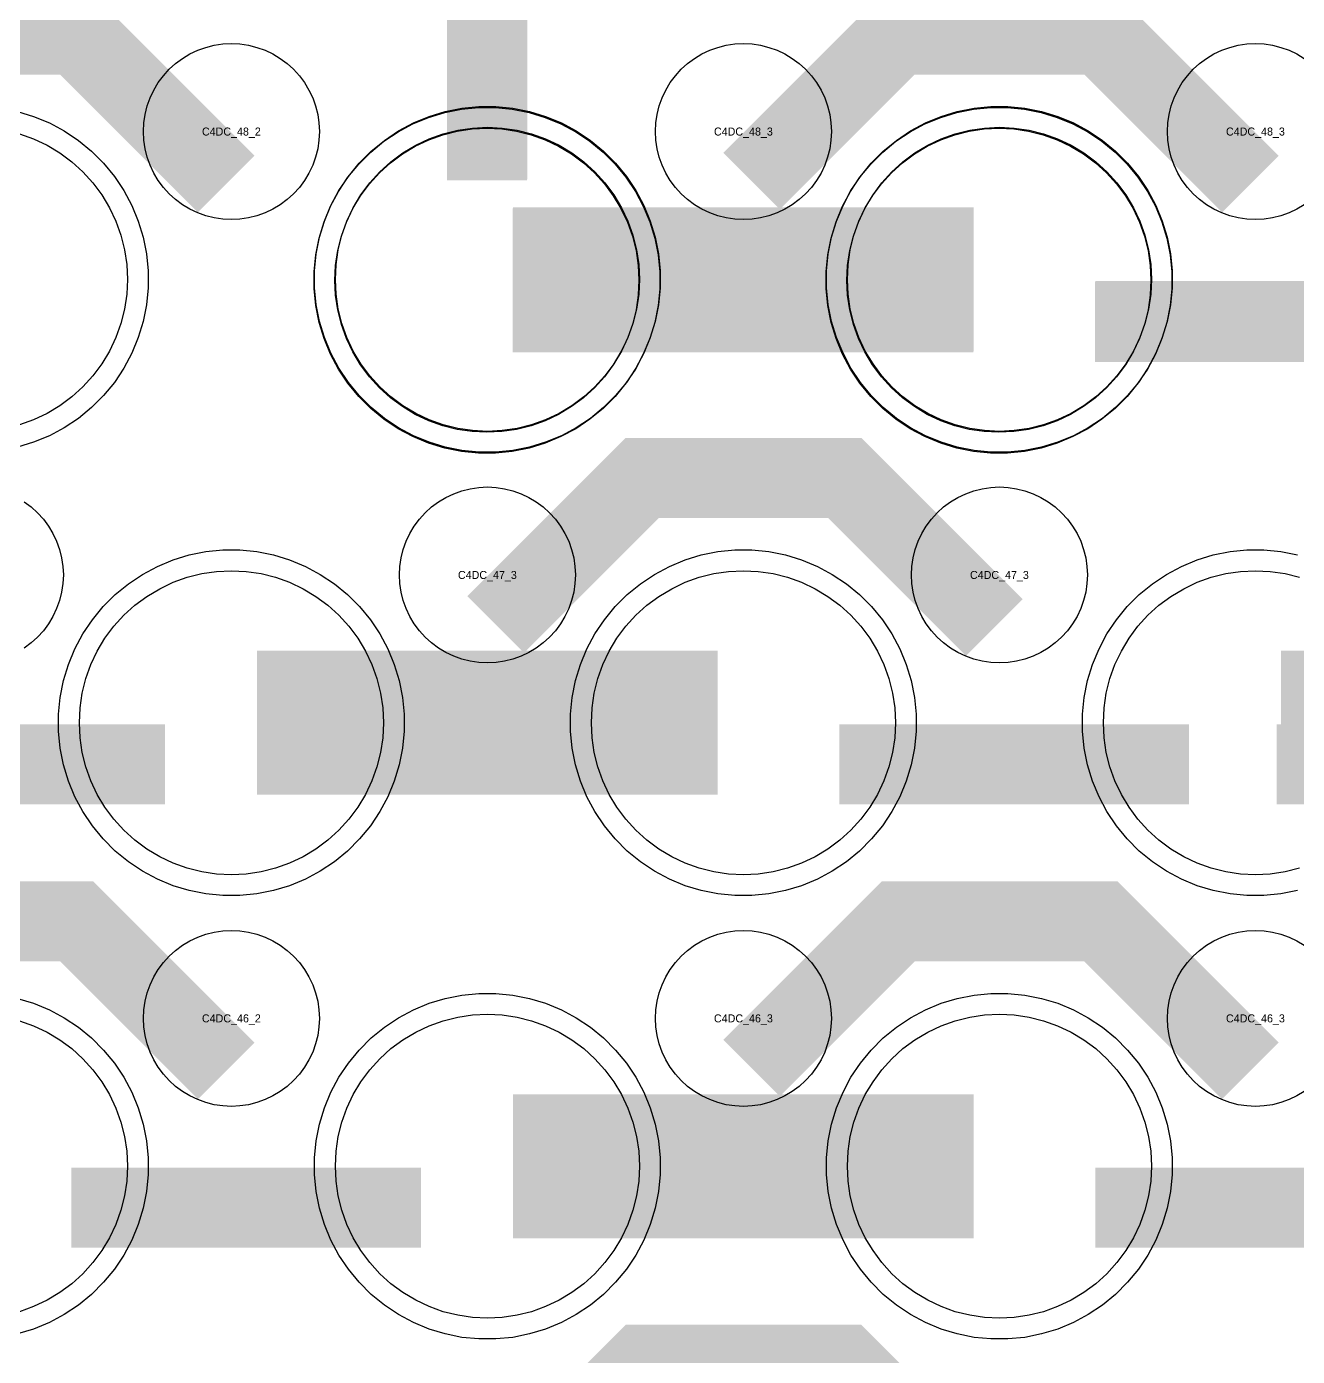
# Model space of a CAD drawing. Extents: x -11880 to 11880, y -14992 to 14992.
# Drawn here: x -11184 to -10786.9, y -8525.1 to -8109.5 of the extents above; entities that cross this region are included whole.
import ezdxf
from ezdxf.enums import TextEntityAlignment as Align

# ---------------------------------------------------------------- set-up
doc = ezdxf.new("R2010")
doc.units = 0
doc.header["$MEASUREMENT"] = 0
for name, color, linetype in [('GDS_775_DT_237', 138, 'CONTINUOUS'), ('RDL1_FS', 34, 'CONTINUOUS'), ('RDL_BS', 160, 'CONTINUOUS')]:
    doc.layers.add(name, color=color, linetype=linetype)

msp = doc.modelspace()

# ---------------------------------------------------------------- linework, layer by layer
at = {"layer": 'RDL1_FS'}
for points in [[(-11186.209, -8143.026), (-11181.819, -8144.598), (-11177.605, -8146.59), (-11173.605, -8148.988), (-11169.86, -8151.766), (-11166.406, -8154.896), (-11163.276, -8158.35), (-11160.498, -8162.095), (-11158.1, -8166.095), (-11156.108, -8170.309), (-11154.536, -8174.699), (-11153.404, -8179.222), (-11152.72, -8183.833), (-11152.491, -8188.49), (-11152.72, -8193.147), (-11153.404, -8197.758), (-11154.536, -8202.281), (-11156.108, -8206.671), (-11158.1, -8210.885), (-11160.498, -8214.885), (-11163.276, -8218.63), (-11166.406, -8222.084), (-11169.86, -8225.214), (-11173.605, -8227.992), (-11177.605, -8230.39), (-11181.819, -8232.382), (-11186.209, -8233.954)], [(-10786.209, -8372.519), (-10790.732, -8373.651), (-10795.343, -8374.335), (-10800, -8374.564), (-10804.657, -8374.335), (-10809.268, -8373.651), (-10813.791, -8372.519), (-10818.181, -8370.947), (-10822.395, -8368.955), (-10826.395, -8366.557), (-10830.14, -8363.779), (-10833.594, -8360.649), (-10836.724, -8357.195), (-10839.502, -8353.45), (-10841.9, -8349.45), (-10843.892, -8345.236), (-10845.464, -8340.846), (-10846.596, -8336.323), (-10847.28, -8331.712), (-10847.509, -8327.055), (-10847.28, -8322.398), (-10846.596, -8317.787), (-10845.464, -8313.264), (-10843.892, -8308.874), (-10841.9, -8304.66), (-10839.502, -8300.66), (-10836.724, -8296.915), (-10833.594, -8293.461), (-10830.14, -8290.331), (-10826.395, -8287.553), (-10822.395, -8285.155), (-10818.181, -8283.163), (-10813.791, -8281.591), (-10809.268, -8280.459), (-10804.657, -8279.775), (-10800, -8279.546), (-10795.343, -8279.775), (-10790.732, -8280.459), (-10786.209, -8281.591)], [(-11186.209, -8420.151), (-11181.819, -8421.723), (-11177.605, -8423.715), (-11173.605, -8426.113), (-11169.86, -8428.891), (-11166.406, -8432.021), (-11163.276, -8435.475), (-11160.498, -8439.22), (-11158.1, -8443.22), (-11156.108, -8447.434), (-11154.536, -8451.824), (-11153.404, -8456.347), (-11152.72, -8460.958), (-11152.491, -8465.615), (-11152.72, -8470.272), (-11153.404, -8474.883), (-11154.536, -8479.406), (-11156.108, -8483.796), (-11158.1, -8488.01), (-11160.498, -8492.01), (-11163.276, -8495.755), (-11166.406, -8499.209), (-11169.86, -8502.339), (-11173.605, -8505.117), (-11177.605, -8507.515), (-11181.819, -8509.507), (-11186.209, -8511.079)]]:
    msp.add_lwpolyline(points, dxfattribs=at)
at = {"layer": 'RDL1_FS', "color": 241, "true_color": 0xf7abae}
for points in [[(-11040.149, -8236.281), (-11044.806, -8236.052), (-11049.417, -8235.368), (-11053.94, -8234.236), (-11058.33, -8232.664), (-11062.544, -8230.672), (-11066.544, -8228.274), (-11070.289, -8225.496), (-11073.743, -8222.366), (-11076.873, -8218.912), (-11079.651, -8215.167), (-11082.049, -8211.167), (-11084.041, -8206.953), (-11085.613, -8202.563), (-11086.745, -8198.04), (-11087.429, -8193.429), (-11087.658, -8188.772), (-11087.429, -8184.115), (-11086.745, -8179.504), (-11085.613, -8174.981), (-11084.041, -8170.591), (-11082.049, -8166.377), (-11079.651, -8162.377), (-11076.873, -8158.632), (-11073.743, -8155.178), (-11070.289, -8152.048), (-11066.544, -8149.27), (-11062.544, -8146.872), (-11058.33, -8144.88), (-11053.94, -8143.308), (-11049.417, -8142.176), (-11044.806, -8141.492), (-11040.149, -8141.263), (-11035.492, -8141.492), (-11030.881, -8142.176), (-11026.358, -8143.308), (-11021.968, -8144.88), (-11017.754, -8146.872), (-11013.754, -8149.27), (-11010.009, -8152.048), (-11006.555, -8155.178), (-11003.425, -8158.632), (-11000.647, -8162.377), (-10998.249, -8166.377), (-10996.257, -8170.591), (-10994.685, -8174.981), (-10993.553, -8179.504), (-10992.869, -8184.115), (-10992.64, -8188.772), (-10992.869, -8193.429), (-10993.553, -8198.04), (-10994.685, -8202.563), (-10996.257, -8206.953), (-10998.249, -8211.167), (-11000.647, -8215.167), (-11003.425, -8218.912), (-11006.555, -8222.366), (-11010.009, -8225.496), (-11013.754, -8228.274), (-11017.754, -8230.672), (-11021.968, -8232.664), (-11026.358, -8234.236), (-11030.881, -8235.368), (-11035.492, -8236.052)], [(-10880.149, -8236.281), (-10884.806, -8236.052), (-10889.417, -8235.368), (-10893.94, -8234.236), (-10898.33, -8232.664), (-10902.544, -8230.672), (-10906.544, -8228.274), (-10910.289, -8225.496), (-10913.743, -8222.366), (-10916.873, -8218.912), (-10919.651, -8215.167), (-10922.049, -8211.167), (-10924.041, -8206.953), (-10925.613, -8202.563), (-10926.745, -8198.04), (-10927.429, -8193.429), (-10927.658, -8188.772), (-10927.429, -8184.115), (-10926.745, -8179.504), (-10925.613, -8174.981), (-10924.041, -8170.591), (-10922.049, -8166.377), (-10919.651, -8162.377), (-10916.873, -8158.632), (-10913.743, -8155.178), (-10910.289, -8152.048), (-10906.544, -8149.27), (-10902.544, -8146.872), (-10898.33, -8144.88), (-10893.94, -8143.308), (-10889.417, -8142.176), (-10884.806, -8141.492), (-10880.149, -8141.263), (-10875.492, -8141.492), (-10870.881, -8142.176), (-10866.358, -8143.308), (-10861.968, -8144.88), (-10857.754, -8146.872), (-10853.754, -8149.27), (-10850.009, -8152.048), (-10846.555, -8155.178), (-10843.425, -8158.632), (-10840.647, -8162.377), (-10838.249, -8166.377), (-10836.257, -8170.591), (-10834.685, -8174.981), (-10833.553, -8179.504), (-10832.869, -8184.115), (-10832.64, -8188.772), (-10832.869, -8193.429), (-10833.553, -8198.04), (-10834.685, -8202.563), (-10836.257, -8206.953), (-10838.249, -8211.167), (-10840.647, -8215.167), (-10843.425, -8218.912), (-10846.555, -8222.366), (-10850.009, -8225.496), (-10853.754, -8228.274), (-10857.754, -8230.672), (-10861.968, -8232.664), (-10866.358, -8234.236), (-10870.881, -8235.368), (-10875.492, -8236.052)]]:
    msp.add_lwpolyline(points, close=True, dxfattribs=at)
at = {"layer": 'RDL1_FS'}
for points in [[(-11040, -8235.999), (-11044.657, -8235.77), (-11049.268, -8235.086), (-11053.791, -8233.954), (-11058.181, -8232.382), (-11062.395, -8230.39), (-11066.395, -8227.992), (-11070.14, -8225.214), (-11073.594, -8222.084), (-11076.724, -8218.63), (-11079.502, -8214.885), (-11081.9, -8210.885), (-11083.892, -8206.671), (-11085.464, -8202.281), (-11086.596, -8197.758), (-11087.28, -8193.147), (-11087.509, -8188.49), (-11087.28, -8183.833), (-11086.596, -8179.222), (-11085.464, -8174.699), (-11083.892, -8170.309), (-11081.9, -8166.095), (-11079.502, -8162.095), (-11076.724, -8158.35), (-11073.594, -8154.896), (-11070.14, -8151.766), (-11066.395, -8148.988), (-11062.395, -8146.59), (-11058.181, -8144.598), (-11053.791, -8143.026), (-11049.268, -8141.894), (-11044.657, -8141.21), (-11040, -8140.981), (-11035.343, -8141.21), (-11030.732, -8141.894), (-11026.209, -8143.026), (-11021.819, -8144.598), (-11017.605, -8146.59), (-11013.605, -8148.988), (-11009.86, -8151.766), (-11006.406, -8154.896), (-11003.276, -8158.35), (-11000.498, -8162.095), (-10998.1, -8166.095), (-10996.108, -8170.309), (-10994.536, -8174.699), (-10993.404, -8179.222), (-10992.72, -8183.833), (-10992.491, -8188.49), (-10992.72, -8193.147), (-10993.404, -8197.758), (-10994.536, -8202.281), (-10996.108, -8206.671), (-10998.1, -8210.885), (-11000.498, -8214.885), (-11003.276, -8218.63), (-11006.406, -8222.084), (-11009.86, -8225.214), (-11013.605, -8227.992), (-11017.605, -8230.39), (-11021.819, -8232.382), (-11026.209, -8233.954), (-11030.732, -8235.086), (-11035.343, -8235.77)], [(-10880, -8235.999), (-10884.657, -8235.77), (-10889.268, -8235.086), (-10893.791, -8233.954), (-10898.181, -8232.382), (-10902.395, -8230.39), (-10906.395, -8227.992), (-10910.14, -8225.214), (-10913.594, -8222.084), (-10916.724, -8218.63), (-10919.502, -8214.885), (-10921.9, -8210.885), (-10923.892, -8206.671), (-10925.464, -8202.281), (-10926.596, -8197.758), (-10927.28, -8193.147), (-10927.509, -8188.49), (-10927.28, -8183.833), (-10926.596, -8179.222), (-10925.464, -8174.699), (-10923.892, -8170.309), (-10921.9, -8166.095), (-10919.502, -8162.095), (-10916.724, -8158.35), (-10913.594, -8154.896), (-10910.14, -8151.766), (-10906.395, -8148.988), (-10902.395, -8146.59), (-10898.181, -8144.598), (-10893.791, -8143.026), (-10889.268, -8141.894), (-10884.657, -8141.21), (-10880, -8140.981), (-10875.343, -8141.21), (-10870.732, -8141.894), (-10866.209, -8143.026), (-10861.819, -8144.598), (-10857.605, -8146.59), (-10853.605, -8148.988), (-10849.86, -8151.766), (-10846.406, -8154.896), (-10843.276, -8158.35), (-10840.498, -8162.095), (-10838.1, -8166.095), (-10836.108, -8170.309), (-10834.536, -8174.699), (-10833.404, -8179.222), (-10832.72, -8183.833), (-10832.491, -8188.49), (-10832.72, -8193.147), (-10833.404, -8197.758), (-10834.536, -8202.281), (-10836.108, -8206.671), (-10838.1, -8210.885), (-10840.498, -8214.885), (-10843.276, -8218.63), (-10846.406, -8222.084), (-10849.86, -8225.214), (-10853.605, -8227.992), (-10857.605, -8230.39), (-10861.819, -8232.382), (-10866.209, -8233.954), (-10870.732, -8235.086), (-10875.343, -8235.77)], [(-11120, -8374.564), (-11124.657, -8374.335), (-11129.268, -8373.651), (-11133.791, -8372.519), (-11138.181, -8370.947), (-11142.395, -8368.955), (-11146.395, -8366.557), (-11150.14, -8363.779), (-11153.594, -8360.649), (-11156.724, -8357.195), (-11159.502, -8353.45), (-11161.9, -8349.45), (-11163.892, -8345.236), (-11165.464, -8340.846), (-11166.596, -8336.323), (-11167.28, -8331.712), (-11167.509, -8327.055), (-11167.28, -8322.398), (-11166.596, -8317.787), (-11165.464, -8313.264), (-11163.892, -8308.874), (-11161.9, -8304.66), (-11159.502, -8300.66), (-11156.724, -8296.915), (-11153.594, -8293.461), (-11150.14, -8290.331), (-11146.395, -8287.553), (-11142.395, -8285.155), (-11138.181, -8283.163), (-11133.791, -8281.591), (-11129.268, -8280.459), (-11124.657, -8279.775), (-11120, -8279.546), (-11115.343, -8279.775), (-11110.732, -8280.459), (-11106.209, -8281.591), (-11101.819, -8283.163), (-11097.605, -8285.155), (-11093.605, -8287.553), (-11089.86, -8290.331), (-11086.406, -8293.461), (-11083.276, -8296.915), (-11080.498, -8300.66), (-11078.1, -8304.66), (-11076.108, -8308.874), (-11074.536, -8313.264), (-11073.404, -8317.787), (-11072.72, -8322.398), (-11072.491, -8327.055), (-11072.72, -8331.712), (-11073.404, -8336.323), (-11074.536, -8340.846), (-11076.108, -8345.236), (-11078.1, -8349.45), (-11080.498, -8353.45), (-11083.276, -8357.195), (-11086.406, -8360.649), (-11089.86, -8363.779), (-11093.605, -8366.557), (-11097.605, -8368.955), (-11101.819, -8370.947), (-11106.209, -8372.519), (-11110.732, -8373.651), (-11115.343, -8374.335)], [(-10960, -8374.564), (-10964.657, -8374.335), (-10969.268, -8373.651), (-10973.791, -8372.519), (-10978.181, -8370.947), (-10982.395, -8368.955), (-10986.395, -8366.557), (-10990.14, -8363.779), (-10993.594, -8360.649), (-10996.724, -8357.195), (-10999.502, -8353.45), (-11001.9, -8349.45), (-11003.892, -8345.236), (-11005.464, -8340.846), (-11006.596, -8336.323), (-11007.28, -8331.712), (-11007.509, -8327.055), (-11007.28, -8322.398), (-11006.596, -8317.787), (-11005.464, -8313.264), (-11003.892, -8308.874), (-11001.9, -8304.66), (-10999.502, -8300.66), (-10996.724, -8296.915), (-10993.594, -8293.461), (-10990.14, -8290.331), (-10986.395, -8287.553), (-10982.395, -8285.155), (-10978.181, -8283.163), (-10973.791, -8281.591), (-10969.268, -8280.459), (-10964.657, -8279.775), (-10960, -8279.546), (-10955.343, -8279.775), (-10950.732, -8280.459), (-10946.209, -8281.591), (-10941.819, -8283.163), (-10937.605, -8285.155), (-10933.605, -8287.553), (-10929.86, -8290.331), (-10926.406, -8293.461), (-10923.276, -8296.915), (-10920.498, -8300.66), (-10918.1, -8304.66), (-10916.108, -8308.874), (-10914.536, -8313.264), (-10913.404, -8317.787), (-10912.72, -8322.398), (-10912.491, -8327.055), (-10912.72, -8331.712), (-10913.404, -8336.323), (-10914.536, -8340.846), (-10916.108, -8345.236), (-10918.1, -8349.45), (-10920.498, -8353.45), (-10923.276, -8357.195), (-10926.406, -8360.649), (-10929.86, -8363.779), (-10933.605, -8366.557), (-10937.605, -8368.955), (-10941.819, -8370.947), (-10946.209, -8372.519), (-10950.732, -8373.651), (-10955.343, -8374.335)], [(-11040, -8513.124), (-11044.657, -8512.895), (-11049.268, -8512.211), (-11053.791, -8511.079), (-11058.181, -8509.507), (-11062.395, -8507.515), (-11066.395, -8505.117), (-11070.14, -8502.339), (-11073.594, -8499.209), (-11076.724, -8495.755), (-11079.502, -8492.01), (-11081.9, -8488.01), (-11083.892, -8483.796), (-11085.464, -8479.406), (-11086.596, -8474.883), (-11087.28, -8470.272), (-11087.509, -8465.615), (-11087.28, -8460.958), (-11086.596, -8456.347), (-11085.464, -8451.824), (-11083.892, -8447.434), (-11081.9, -8443.22), (-11079.502, -8439.22), (-11076.724, -8435.475), (-11073.594, -8432.021), (-11070.14, -8428.891), (-11066.395, -8426.113), (-11062.395, -8423.715), (-11058.181, -8421.723), (-11053.791, -8420.151), (-11049.268, -8419.019), (-11044.657, -8418.335), (-11040, -8418.106), (-11035.343, -8418.335), (-11030.732, -8419.019), (-11026.209, -8420.151), (-11021.819, -8421.723), (-11017.605, -8423.715), (-11013.605, -8426.113), (-11009.86, -8428.891), (-11006.406, -8432.021), (-11003.276, -8435.475), (-11000.498, -8439.22), (-10998.1, -8443.22), (-10996.108, -8447.434), (-10994.536, -8451.824), (-10993.404, -8456.347), (-10992.72, -8460.958), (-10992.491, -8465.615), (-10992.72, -8470.272), (-10993.404, -8474.883), (-10994.536, -8479.406), (-10996.108, -8483.796), (-10998.1, -8488.01), (-11000.498, -8492.01), (-11003.276, -8495.755), (-11006.406, -8499.209), (-11009.86, -8502.339), (-11013.605, -8505.117), (-11017.605, -8507.515), (-11021.819, -8509.507), (-11026.209, -8511.079), (-11030.732, -8512.211), (-11035.343, -8512.895)], [(-10880, -8513.124), (-10884.657, -8512.895), (-10889.268, -8512.211), (-10893.791, -8511.079), (-10898.181, -8509.507), (-10902.395, -8507.515), (-10906.395, -8505.117), (-10910.14, -8502.339), (-10913.594, -8499.209), (-10916.724, -8495.755), (-10919.502, -8492.01), (-10921.9, -8488.01), (-10923.892, -8483.796), (-10925.464, -8479.406), (-10926.596, -8474.883), (-10927.28, -8470.272), (-10927.509, -8465.615), (-10927.28, -8460.958), (-10926.596, -8456.347), (-10925.464, -8451.824), (-10923.892, -8447.434), (-10921.9, -8443.22), (-10919.502, -8439.22), (-10916.724, -8435.475), (-10913.594, -8432.021), (-10910.14, -8428.891), (-10906.395, -8426.113), (-10902.395, -8423.715), (-10898.181, -8421.723), (-10893.791, -8420.151), (-10889.268, -8419.019), (-10884.657, -8418.335), (-10880, -8418.106), (-10875.343, -8418.335), (-10870.732, -8419.019), (-10866.209, -8420.151), (-10861.819, -8421.723), (-10857.605, -8423.715), (-10853.605, -8426.113), (-10849.86, -8428.891), (-10846.406, -8432.021), (-10843.276, -8435.475), (-10840.498, -8439.22), (-10838.1, -8443.22), (-10836.108, -8447.434), (-10834.536, -8451.824), (-10833.404, -8456.347), (-10832.72, -8460.958), (-10832.491, -8465.615), (-10832.72, -8470.272), (-10833.404, -8474.883), (-10834.536, -8479.406), (-10836.108, -8483.796), (-10838.1, -8488.01), (-10840.498, -8492.01), (-10843.276, -8495.755), (-10846.406, -8499.209), (-10849.86, -8502.339), (-10853.605, -8505.117), (-10857.605, -8507.515), (-10861.819, -8509.507), (-10866.209, -8511.079), (-10870.732, -8512.211), (-10875.343, -8512.895)]]:
    msp.add_lwpolyline(points, close=True, dxfattribs=at)
at = {"layer": 'RDL1_FS', "color": 241, "true_color": 0xf7abae}
for points in [[(-11032.147, -8188.772, 45, 45, 0), (-10960.147, -8188.772, 45, 45, 0)], [(-10960.147, -8188.772, 45, 45, 0), (-10888.147, -8188.772, 45, 45, 0)]]:
    msp.add_lwpolyline(points, format="xyseb", dxfattribs=at)
at = {"layer": 'RDL1_FS'}
for points in [[(-11031.998, -8188.49, 45, 45, 0), (-10959.998, -8188.49, 45, 45, 0)], [(-10959.998, -8188.49, 45, 45, 0), (-10887.998, -8188.49, 45, 45, 0)], [(-11111.998, -8327.055, 45, 45, 0), (-11039.998, -8327.055, 45, 45, 0)], [(-11039.998, -8327.055, 45, 45, 0), (-10967.998, -8327.055, 45, 45, 0)], [(-10791.998, -8327.055, 45, 45, 0), (-10719.998, -8327.055, 45, 45, 0)], [(-11031.998, -8465.615, 45, 45, 0), (-10959.998, -8465.615, 45, 45, 0)], [(-10959.998, -8465.615, 45, 45, 0), (-10887.998, -8465.615, 45, 45, 0)]]:
    msp.add_lwpolyline(points, format="xyseb", dxfattribs=at)
at = {"layer": 'RDL_BS', "color": 241, "true_color": 0xf7abae}
for points in [[(-11040.149, -8157.507, 25, 25, 0), (-11040.149, -8050.73, 25, 25, 0)], [(-11040.149, -8157.507, 25, 25, 0), (-11040.149, -8050.73, 25, 25, 0)], [(-10850.133, -8201.785, 25, 25, 0), (-10740.868, -8201.785, 25, 25, 0)]]:
    msp.add_lwpolyline(points, format="xyseb", dxfattribs=at)
at = {"layer": 'RDL_BS'}
for points in [[(-11040, -8157.225, 25, 25, 0), (-11040, -8050.448, 25, 25, 0)], [(-11040, -8157.225, 25, 25, 0), (-11040, -8050.448, 25, 25, 0)], [(-11121.599, -8158.703, 25, 25, 0), (-11168.313, -8111.989, 25, 25, 0), (-11198.071, -8111.989, 25, 25, 0)], [(-10957.438, -8157.804, 25, 25, 0), (-10911.623, -8111.989, 25, 25, 0), (-10878.07, -8111.989, 25, 25, 0)], [(-10801.599, -8158.703, 25, 25, 0), (-10848.313, -8111.989, 25, 25, 0), (-10878.071, -8111.989, 25, 25, 0)], [(-10849.984, -8201.503, 25, 25, 0), (-10740.719, -8201.503, 25, 25, 0)], [(-11037.438, -8296.369, 25, 25, 0), (-10991.623, -8250.554, 25, 25, 0), (-10958.07, -8250.554, 25, 25, 0)], [(-10881.599, -8297.268, 25, 25, 0), (-10928.313, -8250.554, 25, 25, 0), (-10958.071, -8250.554, 25, 25, 0)], [(-11249.984, -8340.068, 25, 25, 0), (-11140.719, -8340.068, 25, 25, 0)], [(-10929.984, -8340.068, 25, 25, 0), (-10820.719, -8340.068, 25, 25, 0)], [(-10707.5, -8340.033, 25, 25, 0), (-10793.333, -8340.033, 25, 25, 0)], [(-11121.599, -8435.828, 25, 25, 0), (-11168.313, -8389.114, 25, 25, 0), (-11198.071, -8389.114, 25, 25, 0)], [(-10957.438, -8434.929, 25, 25, 0), (-10911.623, -8389.114, 25, 25, 0), (-10878.07, -8389.114, 25, 25, 0)], [(-10801.599, -8435.828, 25, 25, 0), (-10848.313, -8389.114, 25, 25, 0), (-10878.071, -8389.114, 25, 25, 0)], [(-11169.984, -8478.628, 25, 25, 0), (-11060.719, -8478.628, 25, 25, 0)], [(-10849.984, -8478.628, 25, 25, 0), (-10740.719, -8478.628, 25, 25, 0)], [(-11037.438, -8573.494, 25, 25, 0), (-10991.623, -8527.679, 25, 25, 0), (-10958.07, -8527.679, 25, 25, 0)], [(-10881.599, -8574.393, 25, 25, 0), (-10928.313, -8527.679, 25, 25, 0), (-10958.071, -8527.679, 25, 25, 0)]]:
    msp.add_lwpolyline(points, format="xyseb", dxfattribs=at)
for points in [[(-11120, -8169.796), (-11122.693, -8169.664), (-11125.365, -8169.268), (-11127.984, -8168.611), (-11130.519, -8167.704), (-11132.956, -8166.552), (-11135.28, -8165.159), (-11137.443, -8163.556), (-11139.442, -8161.744), (-11141.254, -8159.745), (-11142.857, -8157.582), (-11144.25, -8155.258), (-11145.402, -8152.821), (-11146.309, -8150.286), (-11146.966, -8147.667), (-11147.362, -8144.995), (-11147.494, -8142.302), (-11147.362, -8139.609), (-11146.966, -8136.937), (-11146.309, -8134.318), (-11145.402, -8131.783), (-11144.25, -8129.346), (-11142.857, -8127.022), (-11141.254, -8124.859), (-11139.442, -8122.86), (-11137.443, -8121.048), (-11135.28, -8119.445), (-11132.956, -8118.052), (-11130.519, -8116.9), (-11127.984, -8115.993), (-11125.365, -8115.336), (-11122.693, -8114.94), (-11120, -8114.808), (-11117.307, -8114.94), (-11114.635, -8115.336), (-11112.016, -8115.993), (-11109.481, -8116.9), (-11107.044, -8118.052), (-11104.72, -8119.445), (-11102.557, -8121.048), (-11100.558, -8122.86), (-11098.746, -8124.859), (-11097.143, -8127.022), (-11095.75, -8129.346), (-11094.598, -8131.783), (-11093.691, -8134.318), (-11093.034, -8136.937), (-11092.638, -8139.609), (-11092.506, -8142.302), (-11092.638, -8144.995), (-11093.034, -8147.667), (-11093.691, -8150.286), (-11094.598, -8152.821), (-11095.75, -8155.258), (-11097.143, -8157.582), (-11098.746, -8159.745), (-11100.558, -8161.744), (-11102.557, -8163.556), (-11104.72, -8165.159), (-11107.044, -8166.552), (-11109.481, -8167.704), (-11112.016, -8168.611), (-11114.635, -8169.268), (-11117.307, -8169.664)], [(-10960, -8169.796), (-10962.693, -8169.664), (-10965.365, -8169.268), (-10967.984, -8168.611), (-10970.519, -8167.704), (-10972.956, -8166.552), (-10975.28, -8165.159), (-10977.443, -8163.556), (-10979.442, -8161.744), (-10981.254, -8159.745), (-10982.857, -8157.582), (-10984.25, -8155.258), (-10985.402, -8152.821), (-10986.309, -8150.286), (-10986.966, -8147.667), (-10987.362, -8144.995), (-10987.494, -8142.302), (-10987.362, -8139.609), (-10986.966, -8136.937), (-10986.309, -8134.318), (-10985.402, -8131.783), (-10984.25, -8129.346), (-10982.857, -8127.022), (-10981.254, -8124.859), (-10979.442, -8122.86), (-10977.443, -8121.048), (-10975.28, -8119.445), (-10972.956, -8118.052), (-10970.519, -8116.9), (-10967.984, -8115.993), (-10965.365, -8115.336), (-10962.693, -8114.94), (-10960, -8114.808), (-10957.307, -8114.94), (-10954.635, -8115.336), (-10952.016, -8115.993), (-10949.481, -8116.9), (-10947.044, -8118.052), (-10944.72, -8119.445), (-10942.557, -8121.048), (-10940.558, -8122.86), (-10938.746, -8124.859), (-10937.143, -8127.022), (-10935.75, -8129.346), (-10934.598, -8131.783), (-10933.691, -8134.318), (-10933.034, -8136.937), (-10932.638, -8139.609), (-10932.506, -8142.302), (-10932.638, -8144.995), (-10933.034, -8147.667), (-10933.691, -8150.286), (-10934.598, -8152.821), (-10935.75, -8155.258), (-10937.143, -8157.582), (-10938.746, -8159.745), (-10940.558, -8161.744), (-10942.557, -8163.556), (-10944.72, -8165.159), (-10947.044, -8166.552), (-10949.481, -8167.704), (-10952.016, -8168.611), (-10954.635, -8169.268), (-10957.307, -8169.664)], [(-11042.644, -8242.49), (-11047.938, -8241.973), (-11053.165, -8240.927), (-11058.205, -8239.396), (-11063.115, -8237.365), (-11067.777, -8234.873), (-11072.191, -8231.926), (-11076.292, -8228.564), (-11080.074, -8224.782), (-11083.436, -8220.681), (-11086.383, -8216.267), (-11088.875, -8211.605), (-11090.906, -8206.695), (-11092.437, -8201.655), (-11093.483, -8196.428), (-11094, -8191.134), (-11094, -8185.846), (-11093.483, -8180.552), (-11092.437, -8175.325), (-11090.906, -8170.285), (-11088.875, -8165.375), (-11086.383, -8160.713), (-11083.436, -8156.299), (-11080.074, -8152.198), (-11076.292, -8148.416), (-11072.191, -8145.054), (-11067.777, -8142.107), (-11063.115, -8139.615), (-11058.205, -8137.584), (-11053.165, -8136.053), (-11047.938, -8135.007), (-11042.644, -8134.49), (-11037.356, -8134.49), (-11032.062, -8135.007), (-11026.835, -8136.053), (-11021.795, -8137.584), (-11016.885, -8139.615), (-11012.223, -8142.107), (-11007.809, -8145.054), (-11003.708, -8148.416), (-10999.926, -8152.198), (-10996.564, -8156.299), (-10993.617, -8160.713), (-10991.125, -8165.375), (-10989.094, -8170.285), (-10987.563, -8175.325), (-10986.517, -8180.552), (-10986, -8185.846), (-10986, -8191.134), (-10986.517, -8196.428), (-10987.563, -8201.655), (-10989.094, -8206.695), (-10991.125, -8211.605), (-10993.617, -8216.267), (-10996.564, -8220.681), (-10999.926, -8224.782), (-11003.708, -8228.564), (-11007.809, -8231.926), (-11012.223, -8234.873), (-11016.885, -8237.365), (-11021.795, -8239.396), (-11026.835, -8240.927), (-11032.062, -8241.973), (-11037.356, -8242.49)], [(-10882.644, -8242.49), (-10887.938, -8241.973), (-10893.165, -8240.927), (-10898.205, -8239.396), (-10903.115, -8237.365), (-10907.777, -8234.873), (-10912.191, -8231.926), (-10916.292, -8228.564), (-10920.074, -8224.782), (-10923.436, -8220.681), (-10926.383, -8216.267), (-10928.875, -8211.605), (-10930.906, -8206.695), (-10932.437, -8201.655), (-10933.483, -8196.428), (-10934, -8191.134), (-10934, -8185.846), (-10933.483, -8180.552), (-10932.437, -8175.325), (-10930.906, -8170.285), (-10928.875, -8165.375), (-10926.383, -8160.713), (-10923.436, -8156.299), (-10920.074, -8152.198), (-10916.292, -8148.416), (-10912.191, -8145.054), (-10907.777, -8142.107), (-10903.115, -8139.615), (-10898.205, -8137.584), (-10893.165, -8136.053), (-10887.938, -8135.007), (-10882.644, -8134.49), (-10877.356, -8134.49), (-10872.062, -8135.007), (-10866.835, -8136.053), (-10861.795, -8137.584), (-10856.885, -8139.615), (-10852.223, -8142.107), (-10847.809, -8145.054), (-10843.708, -8148.416), (-10839.926, -8152.198), (-10836.564, -8156.299), (-10833.617, -8160.713), (-10831.125, -8165.375), (-10829.094, -8170.285), (-10827.563, -8175.325), (-10826.517, -8180.552), (-10826, -8185.846), (-10826, -8191.134), (-10826.517, -8196.428), (-10827.563, -8201.655), (-10829.094, -8206.695), (-10831.125, -8211.605), (-10833.617, -8216.267), (-10836.564, -8220.681), (-10839.926, -8224.782), (-10843.708, -8228.564), (-10847.809, -8231.926), (-10852.223, -8234.873), (-10856.885, -8237.365), (-10861.795, -8239.396), (-10866.835, -8240.927), (-10872.062, -8241.973), (-10877.356, -8242.49)], [(-11040, -8308.361), (-11042.693, -8308.229), (-11045.365, -8307.833), (-11047.984, -8307.176), (-11050.519, -8306.269), (-11052.956, -8305.117), (-11055.28, -8303.724), (-11057.443, -8302.121), (-11059.442, -8300.309), (-11061.254, -8298.31), (-11062.857, -8296.147), (-11064.25, -8293.823), (-11065.402, -8291.386), (-11066.309, -8288.851), (-11066.966, -8286.232), (-11067.362, -8283.56), (-11067.494, -8280.867), (-11067.362, -8278.174), (-11066.966, -8275.502), (-11066.309, -8272.883), (-11065.402, -8270.348), (-11064.25, -8267.911), (-11062.857, -8265.587), (-11061.254, -8263.424), (-11059.442, -8261.425), (-11057.443, -8259.613), (-11055.28, -8258.01), (-11052.956, -8256.617), (-11050.519, -8255.465), (-11047.984, -8254.558), (-11045.365, -8253.901), (-11042.693, -8253.505), (-11040, -8253.373), (-11037.307, -8253.505), (-11034.635, -8253.901), (-11032.016, -8254.558), (-11029.481, -8255.465), (-11027.044, -8256.617), (-11024.72, -8258.01), (-11022.557, -8259.613), (-11020.558, -8261.425), (-11018.746, -8263.424), (-11017.143, -8265.587), (-11015.75, -8267.911), (-11014.598, -8270.348), (-11013.691, -8272.883), (-11013.034, -8275.502), (-11012.638, -8278.174), (-11012.506, -8280.867), (-11012.638, -8283.56), (-11013.034, -8286.232), (-11013.691, -8288.851), (-11014.598, -8291.386), (-11015.75, -8293.823), (-11017.143, -8296.147), (-11018.746, -8298.31), (-11020.558, -8300.309), (-11022.557, -8302.121), (-11024.72, -8303.724), (-11027.044, -8305.117), (-11029.481, -8306.269), (-11032.016, -8307.176), (-11034.635, -8307.833), (-11037.307, -8308.229)], [(-10880, -8308.361), (-10882.693, -8308.229), (-10885.365, -8307.833), (-10887.984, -8307.176), (-10890.519, -8306.269), (-10892.956, -8305.117), (-10895.28, -8303.724), (-10897.443, -8302.121), (-10899.442, -8300.309), (-10901.254, -8298.31), (-10902.857, -8296.147), (-10904.25, -8293.823), (-10905.402, -8291.386), (-10906.309, -8288.851), (-10906.966, -8286.232), (-10907.362, -8283.56), (-10907.494, -8280.867), (-10907.362, -8278.174), (-10906.966, -8275.502), (-10906.309, -8272.883), (-10905.402, -8270.348), (-10904.25, -8267.911), (-10902.857, -8265.587), (-10901.254, -8263.424), (-10899.442, -8261.425), (-10897.443, -8259.613), (-10895.28, -8258.01), (-10892.956, -8256.617), (-10890.519, -8255.465), (-10887.984, -8254.558), (-10885.365, -8253.901), (-10882.693, -8253.505), (-10880, -8253.373), (-10877.307, -8253.505), (-10874.635, -8253.901), (-10872.016, -8254.558), (-10869.481, -8255.465), (-10867.044, -8256.617), (-10864.72, -8258.01), (-10862.557, -8259.613), (-10860.558, -8261.425), (-10858.746, -8263.424), (-10857.143, -8265.587), (-10855.75, -8267.911), (-10854.598, -8270.348), (-10853.691, -8272.883), (-10853.034, -8275.502), (-10852.638, -8278.174), (-10852.506, -8280.867), (-10852.638, -8283.56), (-10853.034, -8286.232), (-10853.691, -8288.851), (-10854.598, -8291.386), (-10855.75, -8293.823), (-10857.143, -8296.147), (-10858.746, -8298.31), (-10860.558, -8300.309), (-10862.557, -8302.121), (-10864.72, -8303.724), (-10867.044, -8305.117), (-10869.481, -8306.269), (-10872.016, -8307.176), (-10874.635, -8307.833), (-10877.307, -8308.229)], [(-11122.644, -8381.055), (-11127.938, -8380.538), (-11133.165, -8379.492), (-11138.205, -8377.961), (-11143.115, -8375.93), (-11147.777, -8373.438), (-11152.191, -8370.491), (-11156.292, -8367.129), (-11160.074, -8363.347), (-11163.436, -8359.246), (-11166.383, -8354.832), (-11168.875, -8350.17), (-11170.906, -8345.26), (-11172.437, -8340.22), (-11173.483, -8334.993), (-11174, -8329.699), (-11174, -8324.411), (-11173.483, -8319.117), (-11172.437, -8313.89), (-11170.906, -8308.85), (-11168.875, -8303.94), (-11166.383, -8299.278), (-11163.436, -8294.864), (-11160.074, -8290.763), (-11156.292, -8286.981), (-11152.191, -8283.619), (-11147.777, -8280.672), (-11143.115, -8278.18), (-11138.205, -8276.149), (-11133.165, -8274.618), (-11127.938, -8273.572), (-11122.644, -8273.055), (-11117.356, -8273.055), (-11112.062, -8273.572), (-11106.835, -8274.618), (-11101.795, -8276.149), (-11096.885, -8278.18), (-11092.223, -8280.672), (-11087.809, -8283.619), (-11083.708, -8286.981), (-11079.926, -8290.763), (-11076.564, -8294.864), (-11073.617, -8299.278), (-11071.125, -8303.94), (-11069.094, -8308.85), (-11067.563, -8313.89), (-11066.517, -8319.117), (-11066, -8324.411), (-11066, -8329.699), (-11066.517, -8334.993), (-11067.563, -8340.22), (-11069.094, -8345.26), (-11071.125, -8350.17), (-11073.617, -8354.832), (-11076.564, -8359.246), (-11079.926, -8363.347), (-11083.708, -8367.129), (-11087.809, -8370.491), (-11092.223, -8373.438), (-11096.885, -8375.93), (-11101.795, -8377.961), (-11106.835, -8379.492), (-11112.062, -8380.538), (-11117.356, -8381.055)], [(-10962.644, -8381.055), (-10967.938, -8380.538), (-10973.165, -8379.492), (-10978.205, -8377.961), (-10983.115, -8375.93), (-10987.777, -8373.438), (-10992.191, -8370.491), (-10996.292, -8367.129), (-11000.074, -8363.347), (-11003.436, -8359.246), (-11006.383, -8354.832), (-11008.875, -8350.17), (-11010.906, -8345.26), (-11012.437, -8340.22), (-11013.483, -8334.993), (-11014, -8329.699), (-11014, -8324.411), (-11013.483, -8319.117), (-11012.437, -8313.89), (-11010.906, -8308.85), (-11008.875, -8303.94), (-11006.383, -8299.278), (-11003.436, -8294.864), (-11000.074, -8290.763), (-10996.292, -8286.981), (-10992.191, -8283.619), (-10987.777, -8280.672), (-10983.115, -8278.18), (-10978.205, -8276.149), (-10973.165, -8274.618), (-10967.938, -8273.572), (-10962.644, -8273.055), (-10957.356, -8273.055), (-10952.062, -8273.572), (-10946.835, -8274.618), (-10941.795, -8276.149), (-10936.885, -8278.18), (-10932.223, -8280.672), (-10927.809, -8283.619), (-10923.708, -8286.981), (-10919.926, -8290.763), (-10916.564, -8294.864), (-10913.617, -8299.278), (-10911.125, -8303.94), (-10909.094, -8308.85), (-10907.563, -8313.89), (-10906.517, -8319.117), (-10906, -8324.411), (-10906, -8329.699), (-10906.517, -8334.993), (-10907.563, -8340.22), (-10909.094, -8345.26), (-10911.125, -8350.17), (-10913.617, -8354.832), (-10916.564, -8359.246), (-10919.926, -8363.347), (-10923.708, -8367.129), (-10927.809, -8370.491), (-10932.223, -8373.438), (-10936.885, -8375.93), (-10941.795, -8377.961), (-10946.835, -8379.492), (-10952.062, -8380.538), (-10957.356, -8381.055)], [(-11120, -8446.921), (-11122.693, -8446.789), (-11125.365, -8446.393), (-11127.984, -8445.736), (-11130.519, -8444.829), (-11132.956, -8443.677), (-11135.28, -8442.284), (-11137.443, -8440.681), (-11139.442, -8438.869), (-11141.254, -8436.87), (-11142.857, -8434.707), (-11144.25, -8432.383), (-11145.402, -8429.946), (-11146.309, -8427.411), (-11146.966, -8424.792), (-11147.362, -8422.12), (-11147.494, -8419.427), (-11147.362, -8416.734), (-11146.966, -8414.062), (-11146.309, -8411.443), (-11145.402, -8408.908), (-11144.25, -8406.471), (-11142.857, -8404.147), (-11141.254, -8401.984), (-11139.442, -8399.985), (-11137.443, -8398.173), (-11135.28, -8396.57), (-11132.956, -8395.177), (-11130.519, -8394.025), (-11127.984, -8393.118), (-11125.365, -8392.461), (-11122.693, -8392.065), (-11120, -8391.933), (-11117.307, -8392.065), (-11114.635, -8392.461), (-11112.016, -8393.118), (-11109.481, -8394.025), (-11107.044, -8395.177), (-11104.72, -8396.57), (-11102.557, -8398.173), (-11100.558, -8399.985), (-11098.746, -8401.984), (-11097.143, -8404.147), (-11095.75, -8406.471), (-11094.598, -8408.908), (-11093.691, -8411.443), (-11093.034, -8414.062), (-11092.638, -8416.734), (-11092.506, -8419.427), (-11092.638, -8422.12), (-11093.034, -8424.792), (-11093.691, -8427.411), (-11094.598, -8429.946), (-11095.75, -8432.383), (-11097.143, -8434.707), (-11098.746, -8436.87), (-11100.558, -8438.869), (-11102.557, -8440.681), (-11104.72, -8442.284), (-11107.044, -8443.677), (-11109.481, -8444.829), (-11112.016, -8445.736), (-11114.635, -8446.393), (-11117.307, -8446.789)], [(-10960, -8446.921), (-10962.693, -8446.789), (-10965.365, -8446.393), (-10967.984, -8445.736), (-10970.519, -8444.829), (-10972.956, -8443.677), (-10975.28, -8442.284), (-10977.443, -8440.681), (-10979.442, -8438.869), (-10981.254, -8436.87), (-10982.857, -8434.707), (-10984.25, -8432.383), (-10985.402, -8429.946), (-10986.309, -8427.411), (-10986.966, -8424.792), (-10987.362, -8422.12), (-10987.494, -8419.427), (-10987.362, -8416.734), (-10986.966, -8414.062), (-10986.309, -8411.443), (-10985.402, -8408.908), (-10984.25, -8406.471), (-10982.857, -8404.147), (-10981.254, -8401.984), (-10979.442, -8399.985), (-10977.443, -8398.173), (-10975.28, -8396.57), (-10972.956, -8395.177), (-10970.519, -8394.025), (-10967.984, -8393.118), (-10965.365, -8392.461), (-10962.693, -8392.065), (-10960, -8391.933), (-10957.307, -8392.065), (-10954.635, -8392.461), (-10952.016, -8393.118), (-10949.481, -8394.025), (-10947.044, -8395.177), (-10944.72, -8396.57), (-10942.557, -8398.173), (-10940.558, -8399.985), (-10938.746, -8401.984), (-10937.143, -8404.147), (-10935.75, -8406.471), (-10934.598, -8408.908), (-10933.691, -8411.443), (-10933.034, -8414.062), (-10932.638, -8416.734), (-10932.506, -8419.427), (-10932.638, -8422.12), (-10933.034, -8424.792), (-10933.691, -8427.411), (-10934.598, -8429.946), (-10935.75, -8432.383), (-10937.143, -8434.707), (-10938.746, -8436.87), (-10940.558, -8438.869), (-10942.557, -8440.681), (-10944.72, -8442.284), (-10947.044, -8443.677), (-10949.481, -8444.829), (-10952.016, -8445.736), (-10954.635, -8446.393), (-10957.307, -8446.789)], [(-11042.644, -8519.615), (-11047.938, -8519.098), (-11053.165, -8518.052), (-11058.205, -8516.521), (-11063.115, -8514.49), (-11067.777, -8511.998), (-11072.191, -8509.051), (-11076.292, -8505.689), (-11080.074, -8501.907), (-11083.436, -8497.806), (-11086.383, -8493.392), (-11088.875, -8488.73), (-11090.906, -8483.82), (-11092.437, -8478.78), (-11093.483, -8473.553), (-11094, -8468.259), (-11094, -8462.971), (-11093.483, -8457.677), (-11092.437, -8452.45), (-11090.906, -8447.41), (-11088.875, -8442.5), (-11086.383, -8437.838), (-11083.436, -8433.424), (-11080.074, -8429.323), (-11076.292, -8425.541), (-11072.191, -8422.179), (-11067.777, -8419.232), (-11063.115, -8416.74), (-11058.205, -8414.709), (-11053.165, -8413.178), (-11047.938, -8412.132), (-11042.644, -8411.615), (-11037.356, -8411.615), (-11032.062, -8412.132), (-11026.835, -8413.178), (-11021.795, -8414.709), (-11016.885, -8416.74), (-11012.223, -8419.232), (-11007.809, -8422.179), (-11003.708, -8425.541), (-10999.926, -8429.323), (-10996.564, -8433.424), (-10993.617, -8437.838), (-10991.125, -8442.5), (-10989.094, -8447.41), (-10987.563, -8452.45), (-10986.517, -8457.677), (-10986, -8462.971), (-10986, -8468.259), (-10986.517, -8473.553), (-10987.563, -8478.78), (-10989.094, -8483.82), (-10991.125, -8488.73), (-10993.617, -8493.392), (-10996.564, -8497.806), (-10999.926, -8501.907), (-11003.708, -8505.689), (-11007.809, -8509.051), (-11012.223, -8511.998), (-11016.885, -8514.49), (-11021.795, -8516.521), (-11026.835, -8518.052), (-11032.062, -8519.098), (-11037.356, -8519.615)], [(-10882.644, -8519.615), (-10887.938, -8519.098), (-10893.165, -8518.052), (-10898.205, -8516.521), (-10903.115, -8514.49), (-10907.777, -8511.998), (-10912.191, -8509.051), (-10916.292, -8505.689), (-10920.074, -8501.907), (-10923.436, -8497.806), (-10926.383, -8493.392), (-10928.875, -8488.73), (-10930.906, -8483.82), (-10932.437, -8478.78), (-10933.483, -8473.553), (-10934, -8468.259), (-10934, -8462.971), (-10933.483, -8457.677), (-10932.437, -8452.45), (-10930.906, -8447.41), (-10928.875, -8442.5), (-10926.383, -8437.838), (-10923.436, -8433.424), (-10920.074, -8429.323), (-10916.292, -8425.541), (-10912.191, -8422.179), (-10907.777, -8419.232), (-10903.115, -8416.74), (-10898.205, -8414.709), (-10893.165, -8413.178), (-10887.938, -8412.132), (-10882.644, -8411.615), (-10877.356, -8411.615), (-10872.062, -8412.132), (-10866.835, -8413.178), (-10861.795, -8414.709), (-10856.885, -8416.74), (-10852.223, -8419.232), (-10847.809, -8422.179), (-10843.708, -8425.541), (-10839.926, -8429.323), (-10836.564, -8433.424), (-10833.617, -8437.838), (-10831.125, -8442.5), (-10829.094, -8447.41), (-10827.563, -8452.45), (-10826.517, -8457.677), (-10826, -8462.971), (-10826, -8468.259), (-10826.517, -8473.553), (-10827.563, -8478.78), (-10829.094, -8483.82), (-10831.125, -8488.73), (-10833.617, -8493.392), (-10836.564, -8497.806), (-10839.926, -8501.907), (-10843.708, -8505.689), (-10847.809, -8509.051), (-10852.223, -8511.998), (-10856.885, -8514.49), (-10861.795, -8516.521), (-10866.835, -8518.052), (-10872.062, -8519.098), (-10877.356, -8519.615)]]:
    msp.add_lwpolyline(points, close=True, dxfattribs=at)
for points in [[(-10784.72, -8165.159), (-10787.044, -8166.552), (-10789.481, -8167.704), (-10792.016, -8168.611), (-10794.635, -8169.268), (-10797.307, -8169.664), (-10800, -8169.796), (-10802.693, -8169.664), (-10805.365, -8169.268), (-10807.984, -8168.611), (-10810.519, -8167.704), (-10812.956, -8166.552), (-10815.28, -8165.159), (-10817.443, -8163.556), (-10819.442, -8161.744), (-10821.254, -8159.745), (-10822.857, -8157.582), (-10824.25, -8155.258), (-10825.402, -8152.821), (-10826.309, -8150.286), (-10826.966, -8147.667), (-10827.362, -8144.995), (-10827.494, -8142.302), (-10827.362, -8139.609), (-10826.966, -8136.937), (-10826.309, -8134.318), (-10825.402, -8131.783), (-10824.25, -8129.346), (-10822.857, -8127.022), (-10821.254, -8124.859), (-10819.442, -8122.86), (-10817.443, -8121.048), (-10815.28, -8119.445), (-10812.956, -8118.052), (-10810.519, -8116.9), (-10807.984, -8115.993), (-10805.365, -8115.336), (-10802.693, -8114.94), (-10800, -8114.808), (-10797.307, -8114.94), (-10794.635, -8115.336), (-10792.016, -8115.993), (-10789.481, -8116.9), (-10787.044, -8118.052), (-10784.72, -8119.445)], [(-11186.835, -8136.053), (-11181.795, -8137.584), (-11176.885, -8139.615), (-11172.223, -8142.107), (-11167.809, -8145.054), (-11163.708, -8148.416), (-11159.926, -8152.198), (-11156.564, -8156.299), (-11153.617, -8160.713), (-11151.125, -8165.375), (-11149.094, -8170.285), (-11147.563, -8175.325), (-11146.517, -8180.552), (-11146, -8185.846), (-11146, -8191.134), (-11146.517, -8196.428), (-11147.563, -8201.655), (-11149.094, -8206.695), (-11151.125, -8211.605), (-11153.617, -8216.267), (-11156.564, -8220.681), (-11159.926, -8224.782), (-11163.708, -8228.564), (-11167.809, -8231.926), (-11172.223, -8234.873), (-11176.885, -8237.365), (-11181.795, -8239.396), (-11186.835, -8240.927)], [(-11184.72, -8258.01), (-11182.557, -8259.613), (-11180.558, -8261.425), (-11178.746, -8263.424), (-11177.143, -8265.587), (-11175.75, -8267.911), (-11174.598, -8270.348), (-11173.691, -8272.883), (-11173.034, -8275.502), (-11172.638, -8278.174), (-11172.506, -8280.867), (-11172.638, -8283.56), (-11173.034, -8286.232), (-11173.691, -8288.851), (-11174.598, -8291.386), (-11175.75, -8293.823), (-11177.143, -8296.147), (-11178.746, -8298.31), (-11180.558, -8300.309), (-11182.557, -8302.121), (-11184.72, -8303.724)], [(-10786.835, -8379.492), (-10792.062, -8380.538), (-10797.356, -8381.055), (-10802.644, -8381.055), (-10807.938, -8380.538), (-10813.165, -8379.492), (-10818.205, -8377.961), (-10823.115, -8375.93), (-10827.777, -8373.438), (-10832.191, -8370.491), (-10836.292, -8367.129), (-10840.074, -8363.347), (-10843.436, -8359.246), (-10846.383, -8354.832), (-10848.875, -8350.17), (-10850.906, -8345.26), (-10852.437, -8340.22), (-10853.483, -8334.993), (-10854, -8329.699), (-10854, -8324.411), (-10853.483, -8319.117), (-10852.437, -8313.89), (-10850.906, -8308.85), (-10848.875, -8303.94), (-10846.383, -8299.278), (-10843.436, -8294.864), (-10840.074, -8290.763), (-10836.292, -8286.981), (-10832.191, -8283.619), (-10827.777, -8280.672), (-10823.115, -8278.18), (-10818.205, -8276.149), (-10813.165, -8274.618), (-10807.938, -8273.572), (-10802.644, -8273.055), (-10797.356, -8273.055), (-10792.062, -8273.572), (-10786.835, -8274.618)], [(-10784.72, -8442.284), (-10787.044, -8443.677), (-10789.481, -8444.829), (-10792.016, -8445.736), (-10794.635, -8446.393), (-10797.307, -8446.789), (-10800, -8446.921), (-10802.693, -8446.789), (-10805.365, -8446.393), (-10807.984, -8445.736), (-10810.519, -8444.829), (-10812.956, -8443.677), (-10815.28, -8442.284), (-10817.443, -8440.681), (-10819.442, -8438.869), (-10821.254, -8436.87), (-10822.857, -8434.707), (-10824.25, -8432.383), (-10825.402, -8429.946), (-10826.309, -8427.411), (-10826.966, -8424.792), (-10827.362, -8422.12), (-10827.494, -8419.427), (-10827.362, -8416.734), (-10826.966, -8414.062), (-10826.309, -8411.443), (-10825.402, -8408.908), (-10824.25, -8406.471), (-10822.857, -8404.147), (-10821.254, -8401.984), (-10819.442, -8399.985), (-10817.443, -8398.173), (-10815.28, -8396.57), (-10812.956, -8395.177), (-10810.519, -8394.025), (-10807.984, -8393.118), (-10805.365, -8392.461), (-10802.693, -8392.065), (-10800, -8391.933), (-10797.307, -8392.065), (-10794.635, -8392.461), (-10792.016, -8393.118), (-10789.481, -8394.025), (-10787.044, -8395.177), (-10784.72, -8396.57)], [(-11186.835, -8413.178), (-11181.795, -8414.709), (-11176.885, -8416.74), (-11172.223, -8419.232), (-11167.809, -8422.179), (-11163.708, -8425.541), (-11159.926, -8429.323), (-11156.564, -8433.424), (-11153.617, -8437.838), (-11151.125, -8442.5), (-11149.094, -8447.41), (-11147.563, -8452.45), (-11146.517, -8457.677), (-11146, -8462.971), (-11146, -8468.259), (-11146.517, -8473.553), (-11147.563, -8478.78), (-11149.094, -8483.82), (-11151.125, -8488.73), (-11153.617, -8493.392), (-11156.564, -8497.806), (-11159.926, -8501.907), (-11163.708, -8505.689), (-11167.809, -8509.051), (-11172.223, -8511.998), (-11176.885, -8514.49), (-11181.795, -8516.521), (-11186.835, -8518.052)]]:
    msp.add_lwpolyline(points, dxfattribs=at)
at = {"layer": 'RDL_BS', "color": 241, "true_color": 0xf7abae}
for points in [[(-11042.793, -8242.772), (-11048.087, -8242.255), (-11053.314, -8241.209), (-11058.354, -8239.678), (-11063.264, -8237.647), (-11067.926, -8235.155), (-11072.34, -8232.208), (-11076.441, -8228.846), (-11080.223, -8225.064), (-11083.585, -8220.963), (-11086.532, -8216.549), (-11089.024, -8211.887), (-11091.055, -8206.977), (-11092.586, -8201.937), (-11093.632, -8196.71), (-11094.149, -8191.416), (-11094.149, -8186.128), (-11093.632, -8180.834), (-11092.586, -8175.607), (-11091.055, -8170.567), (-11089.024, -8165.657), (-11086.532, -8160.995), (-11083.585, -8156.581), (-11080.223, -8152.48), (-11076.441, -8148.698), (-11072.34, -8145.336), (-11067.926, -8142.389), (-11063.264, -8139.897), (-11058.354, -8137.866), (-11053.314, -8136.335), (-11048.087, -8135.289), (-11042.793, -8134.772), (-11037.505, -8134.772), (-11032.211, -8135.289), (-11026.984, -8136.335), (-11021.944, -8137.866), (-11017.034, -8139.897), (-11012.372, -8142.389), (-11007.958, -8145.336), (-11003.857, -8148.698), (-11000.075, -8152.48), (-10996.713, -8156.581), (-10993.766, -8160.995), (-10991.274, -8165.657), (-10989.243, -8170.567), (-10987.712, -8175.607), (-10986.666, -8180.834), (-10986.149, -8186.128), (-10986.149, -8191.416), (-10986.666, -8196.71), (-10987.712, -8201.937), (-10989.243, -8206.977), (-10991.274, -8211.887), (-10993.766, -8216.549), (-10996.713, -8220.963), (-11000.075, -8225.064), (-11003.857, -8228.846), (-11007.958, -8232.208), (-11012.372, -8235.155), (-11017.034, -8237.647), (-11021.944, -8239.678), (-11026.984, -8241.209), (-11032.211, -8242.255), (-11037.505, -8242.772)], [(-10882.793, -8242.772), (-10888.087, -8242.255), (-10893.314, -8241.209), (-10898.354, -8239.678), (-10903.264, -8237.647), (-10907.926, -8235.155), (-10912.34, -8232.208), (-10916.441, -8228.846), (-10920.223, -8225.064), (-10923.585, -8220.963), (-10926.532, -8216.549), (-10929.024, -8211.887), (-10931.055, -8206.977), (-10932.586, -8201.937), (-10933.632, -8196.71), (-10934.149, -8191.416), (-10934.149, -8186.128), (-10933.632, -8180.834), (-10932.586, -8175.607), (-10931.055, -8170.567), (-10929.024, -8165.657), (-10926.532, -8160.995), (-10923.585, -8156.581), (-10920.223, -8152.48), (-10916.441, -8148.698), (-10912.34, -8145.336), (-10907.926, -8142.389), (-10903.264, -8139.897), (-10898.354, -8137.866), (-10893.314, -8136.335), (-10888.087, -8135.289), (-10882.793, -8134.772), (-10877.505, -8134.772), (-10872.211, -8135.289), (-10866.984, -8136.335), (-10861.944, -8137.866), (-10857.034, -8139.897), (-10852.372, -8142.389), (-10847.958, -8145.336), (-10843.857, -8148.698), (-10840.075, -8152.48), (-10836.713, -8156.581), (-10833.766, -8160.995), (-10831.274, -8165.657), (-10829.243, -8170.567), (-10827.712, -8175.607), (-10826.666, -8180.834), (-10826.149, -8186.128), (-10826.149, -8191.416), (-10826.666, -8196.71), (-10827.712, -8201.937), (-10829.243, -8206.977), (-10831.274, -8211.887), (-10833.766, -8216.549), (-10836.713, -8220.963), (-10840.075, -8225.064), (-10843.857, -8228.846), (-10847.958, -8232.208), (-10852.372, -8235.155), (-10857.034, -8237.647), (-10861.944, -8239.678), (-10866.984, -8241.209), (-10872.211, -8242.255), (-10877.505, -8242.772)]]:
    msp.add_lwpolyline(points, close=True, dxfattribs=at)

# ---------------------------------------------------------------- texts
at = {"layer": 'GDS_775_DT_237'}
for s, p in [('C4DC_48_2', (-11120, -8142.302)), ('C4DC_48_2', (-11120, -8142.302)), ('C4DC_48_3', (-10960, -8142.302)), ('C4DC_48_3', (-10960, -8142.302)), ('C4DC_48_3', (-10800, -8142.302)), ('C4DC_48_3', (-10800, -8142.302)), ('C4DC_47_3', (-11040, -8280.867)), ('C4DC_47_3', (-11040, -8280.867)), ('C4DC_47_3', (-10880, -8280.867)), ('C4DC_47_3', (-10880, -8280.867)), ('C4DC_46_2', (-11120, -8419.427)), ('C4DC_46_2', (-11120, -8419.427)), ('C4DC_46_3', (-10960, -8419.427)), ('C4DC_46_3', (-10960, -8419.427)), ('C4DC_46_3', (-10800, -8419.427)), ('C4DC_46_3', (-10800, -8419.427))]:
    msp.add_text(s, height=2.5, dxfattribs=at).set_placement(p, align=Align.MIDDLE_CENTER)

doc.saveas('drawing.dxf')
